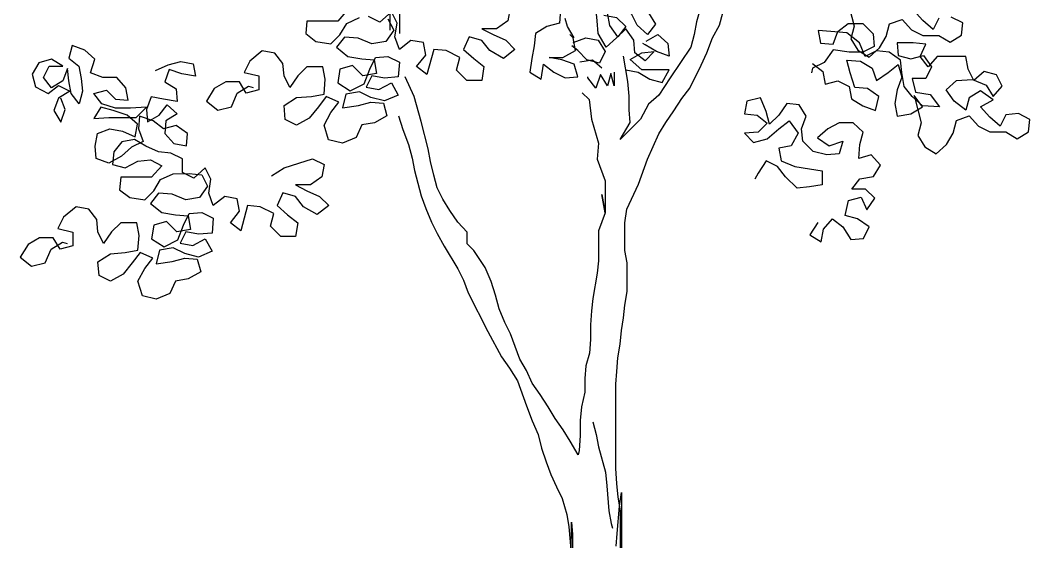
# Model space of a CAD drawing. Extents: x -109 to 1815, y -14679 to 345.
# Drawn here: x -106.636 to -104.453, y -36.672 to -35.543 of the extents above; entities that cross this region are included whole.
import ezdxf

# ---------------------------------------------------------------- set-up
doc = ezdxf.new("R2010")
doc.units = 0
doc.header["$MEASUREMENT"] = 0
doc.layers.get('0').update_dxf_attribs({"linetype": 'CONTINUOUS'})
doc.layers.add('LINHA-TELHA-VISTA', color=1, linetype='CONTINUOUS')

# ---------------------------------------------------------------- blocks, each defined once
blk = doc.blocks.new('arv-elev2')
for points in [[(245.2, 3255.4), (230.4, 3201), (225.5, 3173.8), (218.1, 3146.6), (173.6, 3079.8), (173.6, 3079.8), (149, 3042.7), (126.7, 3023), (109.5, 2990.8), (65, 2946.3), (87.2, 2983.4), (84.7, 3010.6), (84.7, 3040.2), (82.2, 3072.3), (72.3, 3126.7)], [(-431.9, 3183.1), (-432, 3242.4), (-429.5, 3269.6), (-424.6, 3299.2), (-419.7, 3326.4), (-419.7, 3385.7), (-427.2, 3415.4), (-451.9, 3464.8), (-466.8, 3489.5), (-494, 3526.5), (-489.1, 3548.8), (-501.5, 3575.9), (-513.8, 3600.6), (-531.2, 3625.3), (-546, 3650), (-558.4, 3679.7), (-565.8, 3706.9), (-578.2, 3736.5), (-590.6, 3761.2), (-607.9, 3788.4), (-625.2, 3813.1), (-637.6, 3837.8), (-650, 3864.9)], [(-449.8, 3805.8), (-452.2, 3776.2), (-454.7, 3749), (-454.5, 3625.4), (-452.1, 3598.2), (-432.2, 3489.5), (-422.3, 3462.3), (-419.8, 3435.2), (-409.9, 3408), (-404.9, 3380.8), (-404.8, 3319), (-409.8, 3291.8), (-412.2, 3264.6), (-412.1, 3175.7)], [(56.3, 2067.1), (58.7, 2094.2), (63.6, 2153.6), (68.5, 2183.2), (68.5, 1891.1)], [(66, 1925.7), (65.8, 2143.1), (60.8, 2172.8), (58.3, 2202.4), (55.8, 2234.6), (55.6, 2417.4), (58.1, 2444.6), (60.5, 2474.3), (65.4, 2503.9), (67.9, 2533.6), (72.8, 2560.8), (75.2, 2588), (80.2, 2617.6), (80.1, 2679.4), (75.1, 2706.6), (75.1, 2765.9), (80, 2795.6), (104.7, 2850), (124.4, 2904.3), (149, 2958.7), (163.8, 2983.5), (181.1, 3008.2), (198.4, 3035.4), (215.7, 3057.6), (240.3, 3107.1), (252.7, 3134.3), (265, 3166.4), (279.8, 3193.6), (287.2, 3220.8)], [(556.5, 3250.7), (571.4, 3191.4), (564, 3164.2), (578.9, 3139.5), (603.6, 3124.7), (625.8, 3144.5), (640.6, 3169.2), (648, 3196.4), (675.2, 3206.3), (695, 3184.1), (719.7, 3171.8), (754.3, 3171.8), (779, 3157), (803.7, 3171.9), (806.2, 3199), (781.4, 3211.4)], [(754.3, 3208.9), (741.9, 3184.2), (719.7, 3203.9), (699.9, 3226.1)], [(-172.5, 3230.3), (-177.4, 3203.1), (-202.1, 3185.8), (-234.2, 3185.7), (-209.5, 3173.4), (-182.3, 3161.1), (-162.5, 3141.3), (-187.2, 3121.5), (-216.9, 3138.8), (-234.2, 3161), (-261.4, 3168.4), (-273.7, 3141.2), (-251.4, 3121.5), (-229.2, 3104.2), (-234.1, 3074.5), (-266.2, 3074.5), (-288.5, 3096.7), (-281.1, 3123.9), (-310.8, 3138.7), (-338, 3141.2), (-352.7, 3086.8), (-375, 3104.1), (-355.2, 3128.8), (-360.2, 3156), (-387.4, 3160.9), (-412.1, 3141.1), (-422, 3168.3), (-417.1, 3197.9), (-429.5, 3222.6), (-454.2, 3200.4), (-478.9, 3212.7)], [(-523.4, 3227.5), (-545.6, 3202.7), (-612.3, 3202.7), (-614.8, 3175.5), (-592.5, 3158.2), (-560.4, 3153.3), (-540.6, 3173.1), (-525.8, 3197.8), (-498.6, 3210.2)], [(-436.9, 3207.8), (-424.5, 3183.1), (-441.8, 3158.4), (-471.4, 3153.4), (-501.1, 3165.7), (-530.7, 3168.2), (-548, 3145.9), (-523.3, 3126.2), (-493.6, 3121.2), (-466.4, 3118.8), (-461.5, 3089.1), (-491.1, 3084.2), (-513.4, 3106.4), (-540.6, 3099), (-545.5, 3069.3), (-518.3, 3052), (-488.6, 3066.9), (-476.3, 3099), (-464, 3123.7), (-436.8, 3126.2), (-412.1, 3113.9), (-414.5, 3081.8), (-444.2, 3079.3), (-471.4, 3084.2), (-483.7, 3059.5), (-456.5, 3054.6), (-429.3, 3069.4), (-414.5, 3042.2), (-444.1, 3029.9), (-473.8, 3037.2), (-498.5, 3049.6), (-528.2, 3044.6), (-535.5, 3014.9), (-500.9, 3019.9), (-473.8, 3027.4), (-446.6, 3024.9), (-439.1, 2997.7), (-466.3, 2982.9), (-493.5, 2977.9), (-505.8, 2950.7), (-535.5, 2938.3), (-565.1, 2945.7), (-575, 2977.8), (-560.2, 3005), (-543, 3027.3), (-570.2, 3039.6), (-587.4, 3017.4), (-607.2, 2992.6), (-634.4, 2977.8), (-659.1, 2990.1), (-661.6, 3019.8), (-634.4, 3037.1), (-602.3, 3039.6), (-575.1, 3044.6), (-572.7, 3076.7), (-577.6, 3103.9), (-612.2, 3103.8), (-632, 3084), (-649.3, 3059.3), (-661.6, 3084), (-664.1, 3111.2), (-681.5, 3133.4), (-708.6, 3138.3), (-735.8, 3116.1), (-748.1, 3091.4), (-716, 3084), (-716, 3054.3), (-743.2, 3046.9), (-758, 3071.6), (-787.7, 3071.5), (-812.4, 3056.7), (-829.6, 3029.5), (-804.9, 3009.8), (-775.3, 3017.2), (-762.9, 3046.9), (-738.2, 3061.7), (-728.3, 3059.2)], [(77.3, 3097.1), (104.4, 3092.1), (129.2, 3077.3), (156.4, 3069.9), (171.2, 3097.1), (111.8, 3097.1), (87.1, 3119.3), (111.8, 3134.2), (139, 3136.6), (119.2, 3116.9), (97, 3134.1), (94.5, 3161.3), (77.2, 3186), (57.4, 3166.2), (35.2, 3146.4), (17.9, 3176.1), (15.4, 3203.3), (12.9, 3232.9)], [(-63.7, 3227.9), (-66.2, 3198.2), (-93.3, 3190.8), (-118, 3176), (-120.5, 3148.8), (-125.4, 3121.6), (-130.3, 3091.9), (-105.6, 3077.1), (-100.7, 3109.2), (-78.4, 3092), (-53.7, 3079.6), (-26.5, 3082.1), (-34, 3109.3), (-61.2, 3119.2), (-88.3, 3124.1), (-58.7, 3124.1), (-31.5, 3139), (-36.5, 3166.1), (-43.9, 3173.5)], [(30.2, 3215.6), (57.4, 3210.7), (77.2, 3191), (59.9, 3168.7), (42.6, 3193.4), (37.6, 3220.6), (32.6, 3232.9)], [(99.4, 3230.5), (126.6, 3220.7), (141.4, 3196), (124.1, 3173.7), (101.9, 3193.5), (89.5, 3218.2), (82.1, 3230.5)], [(-34, 3166.1), (-48.9, 3190.8), (-53.8, 3208.1)], [(481.4, 3110.7), (503.7, 3093.5), (508.7, 3066.3), (535.8, 3073.7), (560.6, 3061.4), (565.5, 3034.2), (590.3, 3019.4), (617.4, 3009.5), (624.8, 3039.2), (600.1, 3056.5), (572.9, 3058.9), (563, 3091), (555.6, 3118.2), (585.2, 3115.8), (610, 3101), (619.9, 3073.8), (644.6, 3091.1), (666.8, 3108.4), (674.2, 3081.3), (664.4, 3054.1), (659.4, 3024.4), (664.4, 2997.2), (694.1, 3002.2), (718.8, 3017), (701.4, 3041.7), (716.3, 2982.4), (708.9, 2955.3), (723.8, 2930.6), (748.5, 2915.7), (770.7, 2935.5), (785.5, 2960.3), (792.9, 2987.5), (820.1, 2997.4), (839.9, 2975.1), (864.6, 2962.8), (899.2, 2962.8), (923.9, 2948), (948.6, 2962.9), (951.1, 2990.1), (926.4, 3002.4), (899.2, 2999.9), (886.8, 2975.2), (864.6, 2994.9), (844.8, 3017.2), (872, 3032), (844.8, 3051.8), (820.1, 3036.9), (812.7, 3009.7), (787.9, 3029.5), (770.6, 3054.2), (792.8, 3073.9), (827.4, 3076.4), (857.1, 3064.1), (872, 3039.4), (891.7, 3061.7), (879.3, 3086.4), (852.1, 3093.8), (829.9, 3074), (817.5, 3098.7), (812.6, 3125.9), (750.8, 3125.8), (731, 3103.5), (713.7, 3125.8), (726.1, 3153), (698.9, 3155.4), (664.3, 3155.4), (666.8, 3128.2), (694, 3120.8), (721.1, 3128.2), (738.5, 3103.6), (726.1, 3078.8), (696.5, 3078.8), (703.9, 3049.2), (736, 3044.2), (755.8, 3017.1), (718.8, 3019.5), (696.5, 3039.3), (679.2, 3061.5), (674.2, 3091.1), (671.7, 3118.3), (647, 3135.6), (619.8, 3138), (595.1, 3125.7), (582.7, 3155.3), (555.5, 3177.5), (520.9, 3180), (493.7, 3182.4), (498.7, 3155.2), (525.9, 3152.8), (535.7, 3180), (558, 3197.3), (590.1, 3197.3), (612.4, 3175.1), (614.8, 3147.9), (590.1, 3135.5), (560.5, 3135.5), (525.9, 3140.4), (506.1, 3113.2), (481.4, 3100.8), (479, 3091)], [(-36.5, 3156.3), (-9.3, 3166.2), (17.9, 3161.2), (32.7, 3136.6), (20.4, 3111.8), (-6.8, 3119.2), (-26.6, 3139), (-38.9, 3148.8)], [(121.7, 3158.9), (146.4, 3173.7), (168.6, 3154), (171.1, 3126.8), (143.9, 3136.7), (119.2, 3151.5), (114.3, 3153.9)], [(-939.4, 3095.6), (-912.2, 3108), (-885.1, 3115.5), (-857.9, 3110.5), (-852.9, 3083.4), (-882.6, 3088.3), (-909.8, 3098.1), (-919.6, 3071), (-894.9, 3056.1), (-892.4, 3029), (-922.1, 3033.9), (-949.2, 3038.8), (-959.1, 3011.6), (-956.6, 2984.4), (-931.9, 2999.3), (-914.6, 3021.5), (-892.4, 3001.8), (-917.1, 2986.9), (-919.5, 2959.7), (-899.7, 2937.5), (-872.5, 2932.6), (-870.1, 2959.8), (-894.8, 2977.1), (-922, 2969.6), (-944.3, 2986.9), (-973.9, 2996.8), (-976.4, 2969.6), (-966.5, 2942.4), (-991.2, 2930), (-1013.4, 2910.2), (-1040.5, 2895.4), (-1067.7, 2905.2), (-1070.2, 2932.4), (-1065.3, 2959.6), (-1038.1, 2969.5), (-1011, 2964.6), (-983.8, 2952.3), (-978.8, 2979.5), (-1001.1, 2999.2), (-1030.8, 3009.1), (-1058, 3016.5), (-1072.8, 2991.7), (-1040.6, 2994.2), (-981.3, 2994.3), (-959.1, 3016.5), (-993.7, 3014), (-1025.8, 3014), (-1055.5, 3023.9), (-1072.8, 3046.1), (-1045.6, 3053.5), (-1025.8, 3033.8), (-998.7, 3031.3), (-1003.6, 3058.5), (-1023.4, 3080.7), (-1053.1, 3080.7), (-1080.3, 3090.6), (-1070.4, 3120.2), (-1092.7, 3140), (-1119.9, 3149.8), (-1127.2, 3122.7), (-1105, 3105.4), (-1100, 3078.2), (-1097.5, 3051), (-1104.9, 3023.8), (-1122.2, 3046.1), (-1127.2, 3073.2), (-1129.7, 3100.4), (-1139.6, 3073.2), (-1164.3, 3058.4), (-1181.6, 3080.6), (-1169.2, 3105.3), (-1139.6, 3105.3), (-1164.3, 3120.2), (-1191.5, 3112.7), (-1206.3, 3088), (-1198.9, 3060.8), (-1171.7, 3046), (-1149.4, 3063.3), (-1124.7, 3051), (-1149.4, 3036.1), (-1159.3, 3009), (-1144.4, 2984.3), (-1134.6, 3011.4), (-1144.5, 3036.1)], [(-21.6, 3114.3), (5.6, 3119.2), (25.4, 3101.9)], [(-25.8, 2264.2), (-43.1, 2293.8), (-58, 2318.5), (-75.3, 2343.2), (-90.1, 2367.9), (-107.4, 2395.1), (-124.8, 2419.7), (-137.2, 2446.9), (-152, 2471.6), (-171.8, 2526), (-184.2, 2550.7), (-196.6, 2580.3), (-204, 2610), (-213.9, 2639.6), (-226.3, 2669.3), (-251.1, 2706.3), (-265.9, 2721.1), (-265.9, 2745.8), (-285.7, 2768), (-303, 2792.7), (-317.9, 2817.4), (-330.3, 2842.1), (-337.7, 2869.3), (-345.1, 2899), (-350.1, 2926.1), (-365, 2985.4), (-379.9, 3039.8), (-399.7, 3081.8)], [(52.5, 3092.1), (52.6, 3062.4), (45.1, 3089.6), (37.7, 3062.4), (22.9, 3087.1), (13, 3057.5), (-4.3, 3079.7), (-4.3, 3082.1)], [(-16.6, 3047.5), (-1.8, 3032.7), (3.2, 2990.7), (18.1, 2938.8), (15.6, 2904.2), (33, 2857.3), (33.1, 2788.1), (25.6, 2827.6), (33.1, 2788.1), (18.3, 2748.6), (18.3, 2684.3), (15.9, 2657.1), (6, 2602.7), (3.6, 2575.6), (1.1, 2545.9), (1.2, 2513.8), (-1.3, 2484.1), (-8.7, 2456.9), (-11.1, 2429.7), (-11.1, 2400.1), (-18.5, 2368), (-20.9, 2338.3), (-20.9, 2306.2), (-23.3, 2274), (-25.8, 2264.2)], [(492.4, 2767.3), (475.1, 2740.1), (499.8, 2725.2), (504.7, 2752.4), (524.5, 2774.7), (546.7, 2757.4), (564.1, 2730.2), (591.2, 2732.7), (603.6, 2757.5), (578.8, 2774.7), (551.7, 2782.1), (559, 2814.3), (586.2, 2821.7), (598.6, 2794.5), (615.9, 2819.3), (596.1, 2839), (566.4, 2839), (583.7, 2861.2), (613.4, 2866.2), (628.2, 2890.9), (608.4, 2913.2), (581.2, 2905.7), (583.6, 2935.4), (591, 2962.6), (568.8, 2982.3), (539.1, 2982.3), (514.4, 2969.9), (492.2, 2950.1), (516.9, 2932.8), (546.6, 2942.8), (539.2, 2915.6), (512, 2913.1), (482.3, 2920.5), (460.1, 2942.7), (457.6, 2969.9), (467.4, 2997.1), (452.6, 3021.8), (425.4, 3024.2), (408.1, 2999.5), (388.4, 2979.7), (380.9, 3006.9), (368.5, 3036.5), (338.9, 3029.1), (334, 3001.9), (361.2, 2999.4), (383.4, 2982.1), (363.7, 2962.4), (334, 2959.9), (353.8, 2940.1), (383.5, 2947.6), (408.1, 2969.8), (430.4, 2987.1), (450.2, 2960), (435.4, 2932.8), (408.2, 2927.8), (413.2, 2900.6), (442.8, 2888.3), (474.9, 2883.4), (502.1, 2878.5), (502.2, 2848.8), (475, 2843.8), (447.8, 2841.3), (423.1, 2866), (405.8, 2888.3), (381, 2900.6), (363.8, 2873.4), (356.4, 2861)], [(-414.4, 2997.8), (-404.5, 2968.1), (-392.1, 2936), (-384.7, 2906.3), (-379.7, 2879.2), (-364.9, 2824.8), (-354.9, 2797.6), (-342.6, 2768), (-330.2, 2743.3), (-315.3, 2716.1), (-285.6, 2666.7), (-273.2, 2642), (-263.3, 2614.8), (-221.2, 2530.9), (-191.5, 2476.5), (-174.2, 2451.8), (-156.9, 2424.7), (-137.1, 2370.3), (-124.7, 2338.2), (-112.3, 2308.6), (-104.9, 2278.9), (-95, 2249.3), (-85, 2222.1), (-72.7, 2194.9), (-60.3, 2170.2), (-50.4, 2135.6), (-45.4, 2108.4), (-42.9, 2076.3), (-40.4, 2046.7), (-40.1, 2118.9), (-37.7, 2091.7), (-37.6, 2059.6)], [(-688.6, 2867.9), (-661.5, 2885.2), (-629.4, 2895.1), (-599.7, 2905), (-575, 2892.7), (-579.9, 2865.5), (-604.6, 2848.2), (-636.7, 2848.2), (-612, 2835.8), (-584.8, 2823.5), (-565, 2803.7), (-589.7, 2784), (-619.4, 2801.2), (-636.7, 2823.5), (-663.9, 2830.8), (-676.2, 2803.6), (-654, 2783.9), (-631.7, 2766.6), (-636.6, 2737), (-668.8, 2736.9), (-691, 2759.2), (-683.6, 2786.3), (-713.3, 2801.1), (-740.5, 2803.6), (-755.3, 2749.2), (-777.5, 2766.5), (-757.8, 2791.2), (-762.7, 2818.4), (-789.9, 2823.3), (-814.6, 2803.5), (-824.5, 2830.7), (-819.6, 2860.4), (-832, 2885.1), (-856.7, 2862.8), (-881.4, 2875.1), (-881.4, 2904.8), (-906.2, 2917.1), (-933.3, 2919.6), (-960.5, 2931.9), (-985.3, 2946.7), (-1012.4, 2941.7), (-1029.7, 2919.5), (-1032.2, 2892.3), (-1005, 2884.9), (-977.8, 2899.7), (-950.6, 2902.2), (-925.9, 2889.9), (-948.1, 2865.2), (-1014.8, 2865.1), (-1017.3, 2837.9), (-995, 2820.7), (-962.9, 2815.7), (-943.2, 2835.5), (-928.4, 2860.3), (-901.2, 2872.6), (-866.6, 2872.7), (-839.4, 2870.2), (-827, 2845.5), (-844.3, 2820.8), (-873.9, 2815.8), (-903.6, 2828.2), (-933.3, 2830.6), (-950.5, 2808.3), (-925.8, 2788.6), (-896.2, 2783.7), (-869, 2781.2), (-864, 2751.6), (-893.6, 2746.6), (-915.9, 2768.8), (-943.1, 2761.4), (-948, 2731.7), (-920.8, 2714.5), (-891.2, 2729.3), (-878.8, 2761.5), (-866.5, 2786.2), (-839.3, 2788.7), (-814.6, 2776.3), (-817, 2744.2), (-846.7, 2741.7), (-873.9, 2746.6), (-886.2, 2721.9), (-859, 2717), (-831.9, 2731.8), (-817, 2704.7), (-846.6, 2692.3), (-876.3, 2699.7), (-901, 2712), (-930.7, 2707), (-938.1, 2677.4), (-903.5, 2682.3), (-876.3, 2689.8), (-849.1, 2687.3), (-841.7, 2660.2), (-868.8, 2645.3), (-896, 2640.3), (-908.4, 2613.1), (-938, 2600.8), (-967.7, 2608.2), (-977.6, 2640.3), (-962.8, 2667.5), (-945.5, 2689.7), (-972.7, 2702.1), (-990, 2679.8), (-1009.7, 2655.1), (-1036.9, 2640.2), (-1061.6, 2652.5), (-1064.1, 2682.2), (-1036.9, 2699.5), (-1004.8, 2702), (-977.6, 2707), (-975.2, 2739.1), (-980.2, 2766.3), (-1014.8, 2766.3), (-1034.5, 2746.5), (-1051.8, 2721.8), (-1064.2, 2746.5), (-1066.7, 2773.6), (-1084, 2795.9), (-1111.2, 2800.8), (-1138.3, 2778.5), (-1150.7, 2753.8), (-1118.5, 2746.4), (-1118.5, 2716.7), (-1145.7, 2709.3), (-1160.5, 2734), (-1190.2, 2734), (-1214.9, 2719.1), (-1232.2, 2691.9), (-1207.4, 2672.2), (-1177.8, 2679.6), (-1165.5, 2709.3), (-1140.8, 2724.1), (-1130.9, 2721.7)], [(6.3, 2335.8), (13.7, 2308.7), (18.7, 2281.5), (33.6, 2227.1), (36.1, 2197.5), (41.1, 2143.1), (46, 2115.9), (48.5, 2106.1)]]:
    blk.add_lwpolyline(points)

msp = doc.modelspace()

# ---------------------------------------------------------------- block references
at = {"layer": 'LINHA-TELHA-VISTA', "xscale": 0.001, "yscale": 0.001, "zscale": 0.001}
msp.add_blockref('arv-elev2', (-105.4038, -38.7478), dxfattribs=at)

doc.saveas('drawing.dxf')
